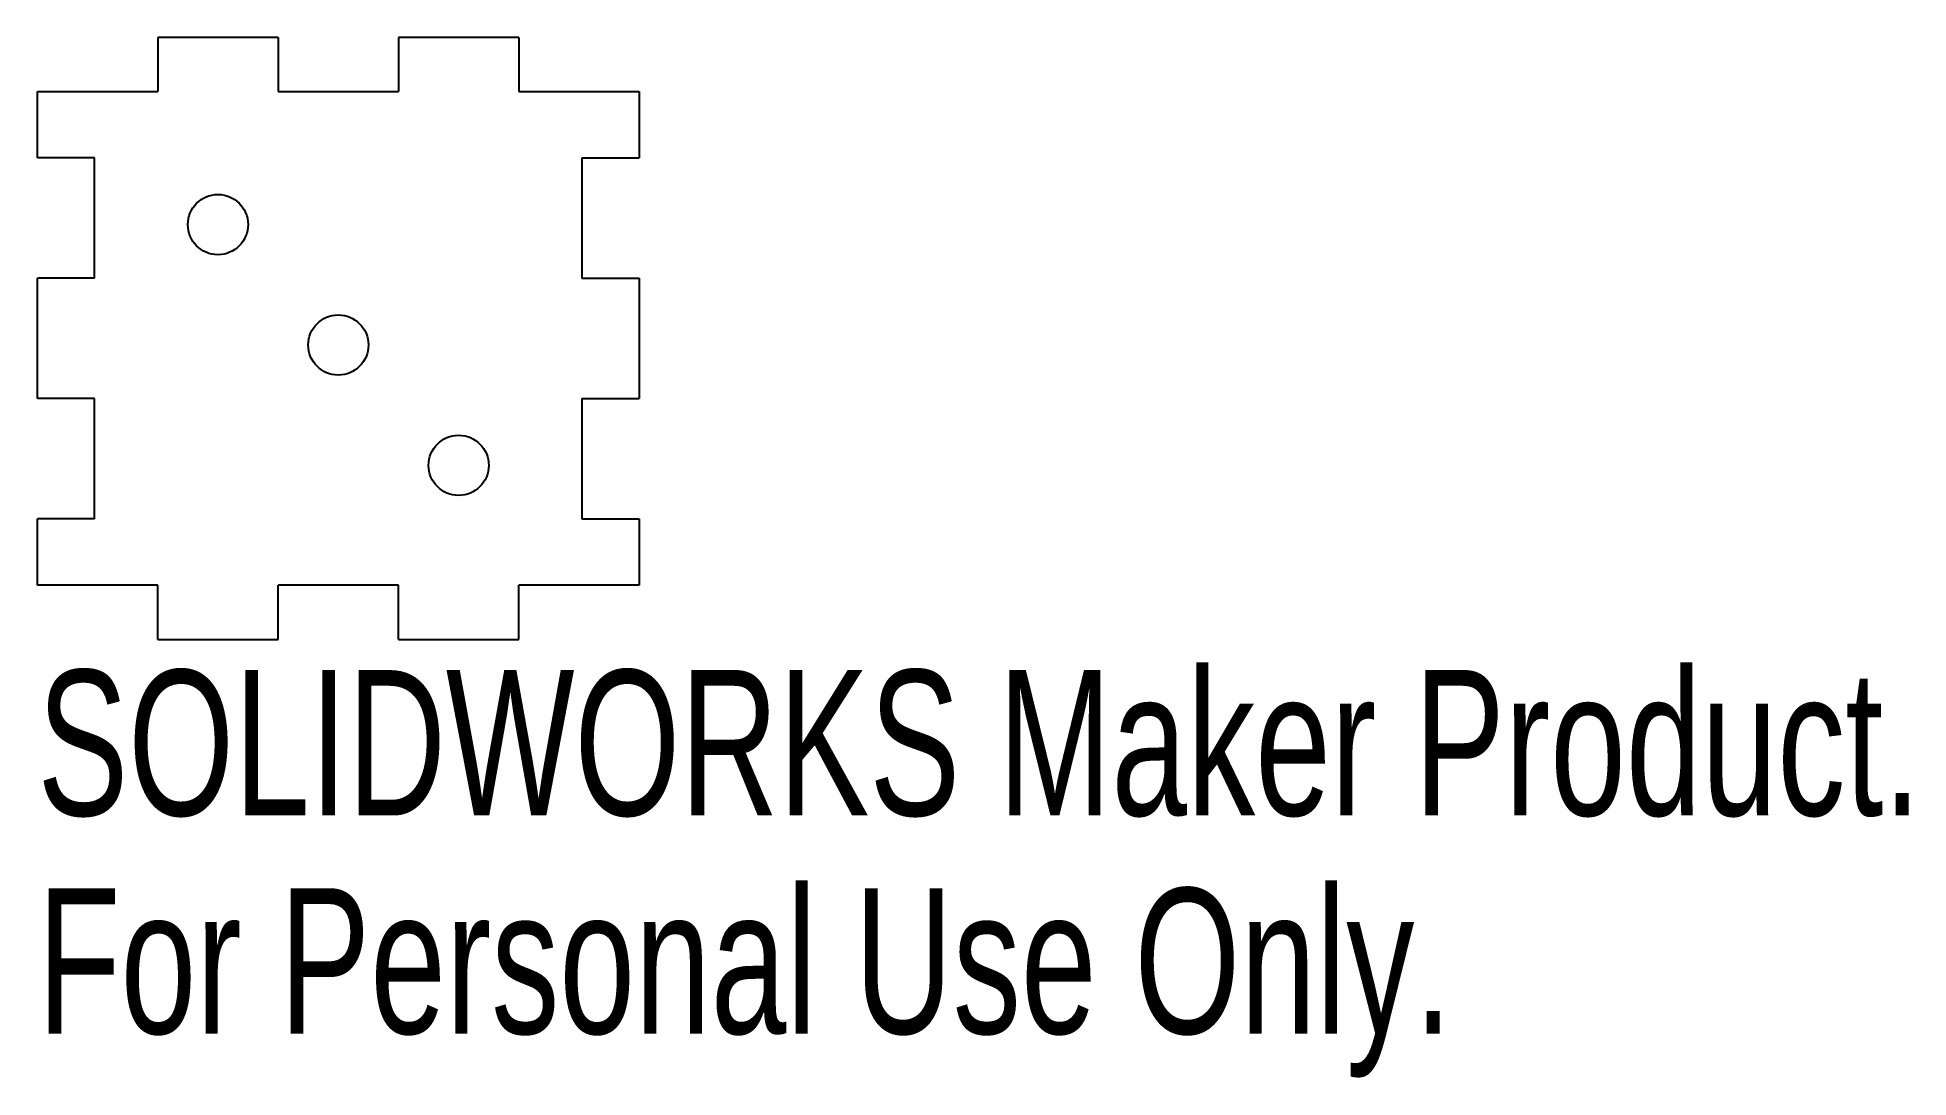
# Model space of a CAD drawing. Header units: millimetres. Extents: x -10 to 52.2, y -14.6 to 20.
import ezdxf

# ---------------------------------------------------------------- set-up
doc = ezdxf.new("R2010")
doc.units = ezdxf.units.MM
doc.styles.add('SLDTEXTSTYLE0', font='TXT', dxfattribs={"width": 0.7})

msp = doc.modelspace()

# ---------------------------------------------------------------- linework, layer by layer
at = {"color": 7, "linetype": 'Continuous', "lineweight": 25}
for p, q in [((-6, 20), (-6, 18.2)), ((-2, 20), (-6, 20)), ((-2, 20), (-2, 18.2)), ((2, 20), (2, 18.2)), ((6, 20), (2, 20)), ((6, 20), (6, 18.2)), ((-10, 16), (-10, 18.2)), ((-10, 18.2), (-6, 18.2)), ((-2, 18.2), (2, 18.2)), ((6, 18.2), (10, 18.2)), ((10, 18.2), (10, 16)), ((-8.1, 16), (-10, 16)), ((-8.1, 12), (-8.1, 16)), ((8.1, 16), (10, 16)), ((8.1, 16), (8.1, 12)), ((-10, 8), (-10, 12)), ((-8.1, 12), (-10, 12)), ((8.1, 12), (10, 12)), ((10, 12), (10, 8)), ((-8.1, 8), (-10, 8)), ((-8.1, 4), (-8.1, 8)), ((8.1, 8), (10, 8)), ((8.1, 8), (8.1, 4)), ((-10, 1.8), (-10, 4)), ((-8.1, 4), (-10, 4)), ((8.1, 4), (10, 4)), ((10, 4), (10, 1.8)), ((-6, 1.8), (-10, 1.8)), ((-6, 0), (-6, 1.8)), ((2, 1.8), (-2, 1.8)), ((-2, 0), (-2, 1.8)), ((2, 0), (2, 1.8)), ((10, 1.8), (6, 1.8)), ((6, 0), (6, 1.8)), ((-6, 0), (-2, 0)), ((2, 0), (6, 0))]:
    msp.add_line(p, q, dxfattribs=at)
for centre in [(-4, 13.781), (0, 9.781), (4, 5.781)]:
    msp.add_circle(centre, 1, dxfattribs=at)

# ---------------------------------------------------------------- texts
at = {"color": 7, "linetype": 'Continuous', "char_height": 4.83362, "attachment_point": 1, "style": 'SLDTEXTSTYLE0'}
for s, insert in [('SOLIDWORKS Maker Product.', (-10, -1.02)), ('For Personal Use Only.', (-10, -8.27))]:
    msp.add_mtext(s, dxfattribs=dict(at, insert=insert))

doc.saveas('drawing.dxf')
